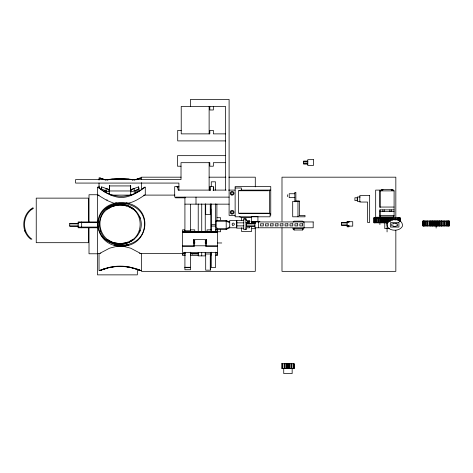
<?xml version="1.0" encoding="UTF-8"?>
<svg xmlns="http://www.w3.org/2000/svg" width="473" height="473" viewBox="0 0 473 473"><rect width="100%" height="100%" fill="white"/><g stroke="black" fill="none" stroke-linecap="round" stroke-linejoin="round"><path stroke-width="0.71" d="M137.336 269.048L137.336 274.866L97.485 274.866L97.485 187.083L97.917 187.361C104.787 192.422 112.562 197.288 121.378 197.554C130.199 197.288 137.974 192.422 144.844 187.361L145.276 187.083L145.276 194.746C139.789 198.217 134.107 202.332 127.562 203.248M109.582 191.175L109.588 185.298M130.672 191.104L130.672 189.685L134.184 188.579L134.273 193.688M130.672 190.79L130.672 189.685M109.588 185.824L109.588 186.09M99.07 186.025L99.07 187.556M101.648 186.93L101.24 188.898L108.778 191.908L108.784 189.454L101.654 186.906L101.654 188.372M140.12 230.67C144.75 218.934 135.107 205.477 122.891 204.513A16.372 11.949 0 0 0 117.381 204.513C93.5 206.329 93.5 242.2 117.381 244.015A16.372 11.949 0 0 0 122.891 244.021C130.489 243.146 137.554 237.954 140.12 230.67L139.63 231.906M103.25 269.338L104.249 269.066L99.779 270.645L102.546 269.61M144.572 187.083L144.129 187.361C130.808 199.192 111.965 199.423 98.632 187.361L98.189 187.083M293.154 222.079L294.094 221.145L302.525 221.145L303.459 222.079M302.525 229.996L303.932 228.595L292.686 228.595L294.094 229.996L302.525 229.996L302.525 228.595M380.038 207.671L380.038 190.885L381.445 189.478L392.691 189.478L394.098 190.885L394.098 216.888L380.038 216.888L380.038 209.858M141.232 177.901L135.993 179.823M107.809 208.971C93.707 217.828 99.886 241.26 116.086 243.098A16.786 12.972 0 0 0 124.032 243.134C145.4 240.337 145.548 208.392 124.192 205.43A16.786 12.972 0 0 0 116.246 205.394L111.208 206.991L107.809 208.971A20.327 19.026 0 0 1 111.208 206.991M144.141 195L143.68 195.314M100.885 253.096L100.495 253.333M33.027 207.7C21.817 213.991 20.451 231.38 30.763 239.172L31.922 239.172C21.332 231.912 22.32 214.429 33.512 208.238M141.64 270.444L140.978 270.526M100.82 270.249L101.358 270.024L100.826 270.219M136.78 189.904L139.021 188.898L138.607 186.906L131.476 189.454L131.482 191.908L136.78 189.904L136.78 192.05M229.718 227.075L226.2 228.696L216.782 228.696M216.782 229.399L226.2 229.399L229.718 227.779L236.742 227.779L236.742 220.542M103.291 269.048L106.224 268.161A21.108 7.438 0 0 1 109.588 267.304L110.806 267.062M100.187 270.467L100.495 270.349M102.54 269.586L103.256 269.362M103.303 269.066L99.034 270.645L99.028 253.759L109.588 248.195L117.381 246.185A16.372 11.192 0 0 1 122.891 246.185L130.69 248.195L141.244 253.782M116.411 202.893A26.039 26.039 0 0 0 115.193 203.159C88.256 209.19 94.565 247.036 121.378 246.114C148.197 247.036 154.505 209.196 127.562 203.159A26.039 26.039 0 0 0 126.344 202.893M103.155 269.374L103.93 269.131M134.586 179.947L140.487 177.907L134.468 179.982M104.876 268.824L107.678 268.079A20.321 7.16 0 0 1 112.261 267.103L113.514 266.926M107.809 268.043L104.243 269.048L107.306 268.185L106.656 268.339M106.135 179.982L106.218 179.965A21.108 5.599 0 0 1 109.576 179.32L110.794 179.155A20.493 4.127 0 0 1 129.466 179.149L130.684 179.32A21.108 5.599 0 0 1 134.042 179.965L134.125 179.982M107.803 179.876L107.3 179.982L107.673 179.9A20.321 5.386 0 0 1 112.261 179.184L112.414 179.172A19.724 3.973 0 0 1 126.752 179.084L127.994 179.184M115.199 203.159L121.378 202.414L127.562 203.159M111.196 267.275L112.42 267.097A19.724 8.142 0 0 1 127.864 267.097L129.07 267.298M111.196 179.314L112.326 179.178M181.224 130.365L177.712 130.365L177.712 140.907L225.591 140.907M225.591 133.877L213.341 133.877L213.341 130.365L209.829 130.365L209.829 133.877L181.224 133.877L181.224 106.466L225.591 106.466L225.591 190.099M225.591 155.664L177.499 155.664L177.499 166.206L181.017 166.206M307.787 161.074L303.571 161.074L303.571 164.096L307.787 164.096M303.571 161.6L307.787 161.6M303.571 161.955L307.787 161.955M225.591 162.688L213.341 162.688L213.341 166.206L209.829 166.206L209.829 162.688L181.017 162.688L181.017 179.557L75.597 179.557L75.597 183.069L178.906 183.069L178.906 190.448M303.571 163.569L307.787 163.569M181.1 177.18L141.439 177.18L141.439 179.675M209.013 177.18L225.905 177.18M228.843 177.18L255.29 177.18L255.29 186.876M109.588 185.93L130.672 185.93M178.906 186.587L174.691 186.587L174.691 197.129L229.103 197.129M176.796 186.936L178.906 186.936M235.128 187.988L241.455 187.988L241.455 190.448L238.64 190.448L238.64 213.288L270.053 213.288L270.053 216.805L235.128 216.805L235.128 186.587L270.757 186.587L270.757 215.398M210.314 190.099L178.203 190.099L177.499 186.587M212.974 190.099L226.159 190.099M228.483 190.099L235.128 190.099M240.804 190.099L270.757 190.099M380.741 190.181L382.852 190.181L382.852 189.478M393.394 190.181L391.283 190.181L391.283 189.478M239.066 190.755L268.463 190.755M380.038 190.885L394.098 190.885M109.594 190.968L130.678 190.968M294.815 193.747L289.192 193.747L289.192 197.613L294.815 197.613M97.609 194.746L89.013 194.746L89.013 222.381M110.765 195.101L131.411 195.101M144.691 195.101L174.927 195.101M360.325 196.987L357.352 196.987L357.352 201.344L360.325 201.344M357.352 197.761L354.904 197.761L354.904 200.57L357.352 200.57M175.394 197.826L185.233 197.826M295.867 200.919L299.379 200.919L299.379 215.398M299.379 201.344L292.704 201.344L292.704 216.805L305.002 216.805L305.002 215.398L299.031 215.398M126.953 203.248L113.928 203.248L106.833 200.392L97.485 194.746M113.928 203.55L116.63 203.55M126.131 203.55L128.827 203.55M184.919 204.153L229.103 204.153M394.098 207.05L379.902 207.05L379.902 190.099L375.68 190.099L375.68 217.237L379.902 217.237L379.902 209.858L394.098 209.858M30.763 209.356L31.922 209.356M30.591 209.504L31.726 209.504M380.038 211.614L394.098 211.614M239.066 213.24L268.463 213.24M235.128 215.398L229.103 215.398L229.103 99.442L190.448 99.442L190.448 106.466M380.038 215.481L394.098 215.481M251.601 216.451L257.921 216.451L257.921 221.37M239.545 216.805L241.65 217.509L251.488 217.509M217.06 217.71L220.578 217.71L220.578 219.768M373.841 217.858L400.294 217.858L400.294 221.37M382.497 217.941L391.638 217.941M243.802 219.088L245.913 219.088L245.913 229.63M216.669 220.542L226.2 220.542L229.718 221.949M243.802 220.56L229.718 220.542L229.718 227.779M422.892 221.021L449.35 221.021L449.315 225.94L422.892 225.94L422.892 221.021L422.927 225.94M215.936 221.246L226.2 221.246L229.718 222.653M250.057 221.37L247.48 221.37L247.409 223.717M251.34 221.37L259.931 221.37M348.518 221.701L352.734 221.701L352.734 226.129L348.518 226.129M97.911 221.949L78.163 221.949L78.163 227.779L97.911 227.779M245.913 222.428L248.839 222.428L248.839 223.717M347.111 222.405L341.488 222.405L341.488 225.426L347.111 225.426M78.163 222.653L97.911 222.653M387.653 222.777L373.841 222.777L373.871 217.858M236.778 222.848L243.802 222.848M341.488 222.931L347.111 222.931M78.163 223.351L69.726 223.351L69.726 226.372L78.163 226.372M254.929 223.351L246.498 223.351L246.498 226.372L254.929 226.372M69.726 223.883L78.163 223.883M246.498 223.883L254.929 223.883M211.271 224.687L215.493 224.687M341.488 224.9L347.111 224.9M69.726 225.846L78.163 225.846M236.778 225.869L243.802 225.869M246.498 225.846L254.929 225.846M211.271 226.07L215.493 226.07M78.163 227.075L97.911 227.075M243.802 228.157L236.778 228.157L236.778 220.56M389.705 228.595L384.786 228.595L384.786 222.759M251.949 228.701L255.461 228.701M190.542 229.86L194.758 229.86L194.758 231.841M211.271 229.86L207.056 229.86L207.056 231.841M215.493 229.86L217.598 229.86L217.598 255.426L215.404 255.426M184.919 230.777L190.542 230.777M182.46 231.398L185.386 231.398M190.513 231.398L217.598 231.398M182.46 231.729L220.578 231.764L220.578 229.707M182.46 232.148L217.598 232.148M182.46 232.474L217.598 232.474M193.705 239.575L206.352 239.575M193.439 240.804L194.906 240.804M205.152 240.804L206.618 240.804M193.351 242.129L194.906 242.129M205.152 242.129L206.618 242.129M193.439 242.98L194.906 242.98M205.152 242.98L206.618 242.98M217.598 242.974L221.76 242.974M113.928 244.979L116.63 244.979M126.131 244.979L128.827 244.979M194.409 245.783L205.654 245.783M182.46 246.013L194.409 246.013M205.654 246.013L217.598 246.013M182.46 246.12L194.409 246.12L194.409 240.166M217.598 246.12L205.654 246.12L205.654 240.166M217.598 252.363L182.46 252.363L182.46 229.86L184.571 229.86L184.571 231.841M97.485 253.427L98.963 253.427M141.001 253.427L185.25 253.427M190.412 253.427L198.53 253.427M97.609 253.782L89.013 253.782L89.013 228.027M182.46 253.989L185.386 253.989M190.513 253.989L198.565 253.989M205.152 253.989L211.011 253.989M185.386 255.426L182.46 255.426L182.46 253.209M190.513 255.426L198.565 255.426M184.919 267.28L190.542 267.28M184.919 267.647L190.542 267.647M281.719 363.719L294.171 363.719L294.171 368.638L281.719 368.638L281.79 363.719M127.935 179.178L129.064 179.314A20.327 5.392 0 0 1 130.241 179.48M128.006 267.127L126.752 266.902M129.472 267.062L130.69 267.304A21.108 7.438 0 0 1 134.054 268.161L139.068 269.793M132.458 179.876L132.96 179.982L132.588 179.9M129.697 267.097L129.466 267.044A20.493 8.461 0 0 0 110.8 267.062M137.022 269.362L132.96 268.167L134.474 268.569M136.23 269.102L140.457 270.609L140.079 270.45M133.617 268.321L134.586 268.581M137.72 269.586L138.364 269.835M132.588 268.055L132.972 268.185L132.458 268.02A20.327 7.16 0 0 0 129.064 267.275M138.081 269.734L138.979 270.048M138.908 270.006L140.091 270.467M105.792 179.982L99.773 177.907L105.674 179.947M134.468 268.552L135.39 268.847M139.452 270.231L139.819 270.343M139.056 269.776L140.836 270.461M135.384 268.824L136.029 269.066M104.261 179.823L99.028 177.901L99.028 180.101M137.01 269.338L137.732 269.61M99.082 195.314L98.626 195M139.825 253.357L139.44 253.132M106.727 199.724L107.265 200.032M191.766 253.309L192.647 254.001L191.595 253.161M139.63 216.622L140.233 218.213M100.152 230.67L100.648 231.906M24.767 230.67L25.264 231.906M130.672 186.09L130.672 185.824M130.672 185.298L130.678 191.175M109.588 190.79L109.588 189.685L106.076 188.579L106.076 192.127M449.06 221.021L449.06 225.94M448.96 221.021L448.96 225.94M448.445 221.021L448.445 225.94M448.28 221.021L448.28 225.94M447.535 221.021L447.535 225.94M447.31 221.021L447.31 225.94M446.341 221.021L446.341 225.94M446.057 221.021L446.057 225.94M444.892 221.021L444.892 225.94M444.567 221.021L444.567 225.94M443.278 221.021L443.231 225.94M442.864 221.021L442.864 225.94M441.711 221.021L441.711 225.94M441.392 221.021L441.392 225.94M441.274 221.021L441.274 225.94M440.996 221.021L440.996 225.94M440.014 221.021L440.014 225.94M439.541 221.021L439.541 225.94M439.423 221.021L439.423 225.94M439.003 221.021L439.003 225.94M438.217 221.021L438.217 225.94M437.726 221.021L437.726 225.94M437.377 221.021L437.377 225.94M436.946 221.021L436.946 225.94M436.366 221.021L436.366 225.94M436.124 225.94L436.124 228.051M435.875 221.021L435.875 225.94M435.296 221.021L435.296 225.94M434.864 221.021L434.864 225.94M434.516 221.021L434.516 225.94M434.025 221.021L434.025 225.94M433.238 221.021L433.238 225.94M432.819 221.021L432.819 225.94M432.7 221.021L432.7 225.94M432.233 221.021L432.233 225.94M431.252 221.021L431.252 225.94M430.968 221.021L430.968 225.94M430.85 221.021L430.85 225.94M430.531 221.021L430.531 225.94M429.383 221.021L429.383 225.94M429.011 221.021L428.97 225.94M427.681 221.021L427.681 225.94M427.35 221.021L427.35 225.94M426.185 221.021L426.185 225.94M425.907 221.021L425.907 225.94M424.937 221.021L424.937 225.94M424.707 221.021L424.707 225.94M423.962 221.021L423.962 225.94M423.796 221.021L423.796 225.94M423.288 221.021L423.288 225.94M423.187 221.021L423.187 225.94M400.004 217.858L400.004 221.37M399.904 217.858L399.904 221.37M399.395 217.858L399.395 221.37M399.23 217.858L399.23 221.37M398.479 217.858L398.479 220.666M398.254 217.858L398.254 220.666M397.285 217.858L397.285 219.969M397.007 217.858L397.007 219.969M395.836 219.969L395.842 177.18L281.991 177.18L281.991 221.228M395.842 230.321L395.842 271.348L281.991 271.348L281.991 227.903M395.511 217.858L395.511 219.969M394.175 217.858L394.222 219.969M393.808 217.858L393.82 219.969M393.501 215.481L393.501 216.888M392.661 217.858L392.661 219.969M392.342 217.858L392.342 219.969M392.218 217.858L392.218 219.969M391.94 217.858L391.94 219.969M391.283 209.858L391.283 211.614M390.958 217.858L390.958 220.666M390.491 217.858L390.491 220.666M390.373 217.858L390.373 221.37M389.953 217.858L389.953 221.37M389.876 209.858L389.876 211.614M389.161 217.858L389.161 221.37M388.676 217.858L388.676 221.37M388.321 217.858L388.321 222.074M387.895 217.858L387.895 222.777M387.316 217.858L387.316 222.777M387.068 222.777L387.068 231.912M386.819 217.858L386.819 222.777M386.246 217.858L386.246 222.777M385.814 217.858L385.814 222.777M385.46 217.858L385.46 222.777M384.975 217.858L384.975 222.777M384.259 209.858L384.259 211.614M384.182 217.858L384.182 222.777M383.763 217.858L383.763 222.777M383.644 217.858L383.644 222.777M383.177 217.858L383.177 222.777M382.852 209.858L382.852 211.614M382.196 217.858L382.196 222.777M381.918 217.858L381.918 222.777M381.8 217.858L381.8 222.777M381.475 217.858L381.475 222.777M380.635 215.481L380.635 216.888M380.327 217.858L380.327 222.777M379.961 217.858L379.961 222.777M379.914 217.858L379.902 224.616M378.625 217.858L378.625 222.777M378.53 217.858L378.53 222.777M378.299 217.858L378.299 222.777M377.129 217.858L377.129 222.777M376.851 217.858L376.851 222.777M375.881 217.858L375.881 222.777M375.657 217.858L375.657 222.777M374.906 217.858L374.906 222.777M374.74 217.858L374.74 222.777M374.232 217.858L374.232 222.777M374.131 217.858L374.131 222.777M357.216 197.761L357.216 200.57M347.111 221.701L347.111 226.129M304.05 221.949L304.05 227.779M297.972 201.344L297.972 216.805M295.867 201.817L295.867 192.345L294.815 192.345L294.815 201.782M294.094 228.595L294.094 229.996M294.1 363.719L294.1 368.638M293.29 363.719L293.29 368.638M293.089 363.719L293.089 368.638M292.16 368.638L292.16 373.558L283.729 373.558L283.729 368.638M291.599 363.719L291.599 368.638M291.522 363.719L291.522 368.638M291.297 363.719L291.297 368.638M290.061 363.719L290.061 368.638M289.441 363.719L289.441 368.638M289.352 363.719L289.352 368.638M288.997 363.719L288.997 368.638M288.276 363.719L288.276 368.638M287.643 194.734L287.643 196.632M287.608 363.719L287.608 368.638M286.892 363.719L286.892 368.638M286.537 363.719L286.537 368.638M285.828 363.719L285.828 368.638M284.586 363.719L284.586 368.638M284.368 363.719L284.368 368.638M284.285 363.719L284.285 368.638M282.795 363.719L282.795 368.638M282.594 363.719L282.594 368.638M269.356 190.099L269.356 213.288M258.447 221.949L258.447 227.779M255.29 227.903L255.29 271.348L141.439 271.348L141.439 253.522M255.118 221.37L255.118 223.481M254.758 221.37L254.758 223.481M254.042 221.37L254.042 223.481M253.374 221.37L253.374 223.481M252.653 221.37L252.653 223.481M252.298 221.37L252.298 223.481M252.21 221.37L252.21 223.481M251.589 221.37L251.589 223.481M251.488 216.805L251.488 223.83M251.488 226.644L251.488 231.563L241.65 231.563L241.65 227.738M249.661 223.457L249.661 220.566L246.149 220.566L246.149 218.739L243.761 218.739L243.761 229.63L246.149 229.63L246.149 227.803L249.661 227.803L249.661 226.354M248.561 221.37L248.561 222.777M248.36 221.37L248.36 222.777M247.55 221.37L247.55 222.777M247.314 222.428L247.314 223.717M241.65 217.509L241.65 220.643M226.2 220.542L226.2 229.399M216.894 204.105L216.894 220.749L216.196 220.749L216.196 227.779L216.894 227.779L216.894 230.227M216.894 252.499L216.894 254.622L216.196 254.835M215.493 190.134L215.493 181.815L211.271 181.815L211.271 186.238M215.493 203.869L215.493 231.699M215.493 252.15L215.493 267.558L211.271 267.558L211.271 252.15M213.695 186.936L213.695 190.448M213.341 106.466L213.341 109.984L209.829 109.984L209.829 106.466M213.341 190.099L213.341 186.587L209.829 186.587L209.829 190.099M211.271 203.869L211.271 231.699M210.869 209.06L210.869 230.434M210.869 252.547L210.869 255.887M210.615 204.023L210.615 214.358L205.696 214.358L205.696 204.023M210.615 254.705L210.615 270.166L205.696 270.166L205.696 254.705M210.26 204.023L210.26 213.447M210.26 255.615L210.26 269.249M210.178 186.936L210.178 190.448M209.125 106.466L209.125 133.877M209.125 162.688L209.125 190.099M206.352 239.45L206.352 245.783M205.247 203.946L205.247 231.776M205.247 252.547L205.247 255.887L198.222 255.887L198.222 252.434M201.735 203.946L201.735 231.776M201.735 252.629L201.735 255.887M198.222 203.946L198.222 231.811M196.005 197.129L196.005 204.153M193.705 239.45L193.705 245.783M190.542 204.342L190.542 232.225M190.542 252.215L190.542 269.746L184.919 269.746L184.919 252.215M184.919 197.129L184.919 232.225M141.439 182.667L141.439 189.389M139.021 188.898L139.021 191.104M138.607 186.906L138.607 188.372M137.939 189.395L137.939 191.494M135.562 190.406L135.562 193.333M130.672 185.623L130.678 195.29M109.588 185.623L109.594 193.847M105.987 190.885L105.987 192.286M104.704 190.406L104.704 191.872M99.028 183.033L99.028 187.438M88.386 222.233L88.386 198.134L36.238 198.134L36.238 242.69L88.386 242.69L88.386 228.081M81.675 221.949L81.675 227.779M112.42 206.476A19.724 17.962 0 0 1 126.764 206.086M128.106 206.535A20.327 19.026 0 0 1 132.7 209.066M110.8 206.388A20.493 18.666 0 0 1 129.478 206.388M106.224 209.285A21.108 19.754 0 0 1 109.588 207.008M130.69 207.008A21.108 19.754 0 0 1 134.054 209.285M109.588 241.52A21.108 19.754 0 0 1 106.224 239.243M129.478 242.141A20.493 18.666 0 0 1 110.8 242.141M134.054 239.243A21.108 19.754 0 0 1 130.69 241.52M132.47 239.563A20.327 19.026 0 0 1 129.07 241.537M112.172 241.993A20.327 19.026 0 0 1 107.572 239.468M127.852 242.052A19.724 17.962 0 0 1 113.514 242.442M128.088 267.103A20.321 7.16 0 0 1 132.682 268.055M128.088 179.184A20.321 5.386 0 0 1 132.682 179.9M127.562 245.369A26.039 26.039 0 0 1 115.193 245.369M98.39 221.494C94.819 249.478 140.475 254.249 144.371 227.034C147.943 199.05 102.286 194.279 98.39 221.494M387.032 223.504C385.873 231.315 399.466 232.397 402.393 226.248C403.546 218.431 389.953 217.349 387.032 223.504M313.41 159.667L307.787 159.667L307.787 165.503L313.41 165.503L313.41 159.667M369.655 195.58L359.811 195.58L359.811 202.048L367.551 202.048L367.551 222.428L369.655 222.428L369.655 195.58M348.92 221.376L347.164 221.376L347.164 222.582L348.92 222.582L348.92 221.376M313.185 221.949L254.929 221.949L254.929 227.779L313.185 227.779L313.185 221.949M398.928 222.653L390.491 222.653L390.491 227.075L398.928 227.075L398.928 222.653M396.114 223.351L393.305 223.351L393.305 223.883L391.721 223.883L391.721 225.846L393.305 225.846L393.305 226.372L396.114 226.372L396.114 225.846L397.698 225.846L397.698 223.883L396.114 223.883L396.114 223.351M263.29 223.812L260.481 223.812L260.481 225.917L263.29 225.917L263.29 223.812M268.209 223.812L265.4 223.812L265.4 225.917L268.209 225.917L268.209 223.812M273.128 223.812L270.32 223.812L270.32 225.917L273.128 225.917L273.128 223.812M278.047 223.812L275.239 223.812L275.239 225.917L278.047 225.917L278.047 223.812M282.966 223.812L280.158 223.812L280.158 225.917L282.966 225.917L282.966 223.812M287.886 223.812L285.077 223.812L285.077 225.917L287.886 225.917L287.886 223.812M292.805 223.812L289.996 223.812L289.996 225.917L292.805 225.917L292.805 223.812M297.73 223.812L294.916 223.812L294.916 225.917L297.73 225.917L297.73 223.812M302.649 223.812L299.835 223.812L299.835 225.917L302.649 225.917L302.649 223.812M348.92 225.603L347.164 225.603L347.164 226.809L348.92 226.809L348.92 225.603M231.557 213.211A1.123 1.123 0 0 0 233.242 212.235A1.123 1.123 0 0 0 231.557 211.26A1.123 1.123 0 0 0 231.557 213.211M231.557 194.237A1.123 1.123 0 0 0 233.242 193.262A1.123 1.123 0 0 0 231.557 192.286A1.123 1.123 0 0 0 231.557 194.237M232.669 225.172A1.123 1.123 0 0 0 234.354 224.196A1.123 1.123 0 0 0 232.669 223.221A1.123 1.123 0 0 0 232.669 225.172M231.173 213.879A1.898 1.898 0 0 0 234.017 212.235A1.898 1.898 0 0 0 231.173 210.591A1.898 1.898 0 0 0 231.173 213.879M231.173 194.906A1.898 1.898 0 0 0 234.017 193.262A1.898 1.898 0 0 0 231.173 191.618A1.898 1.898 0 0 0 231.173 194.906"/></g></svg>
